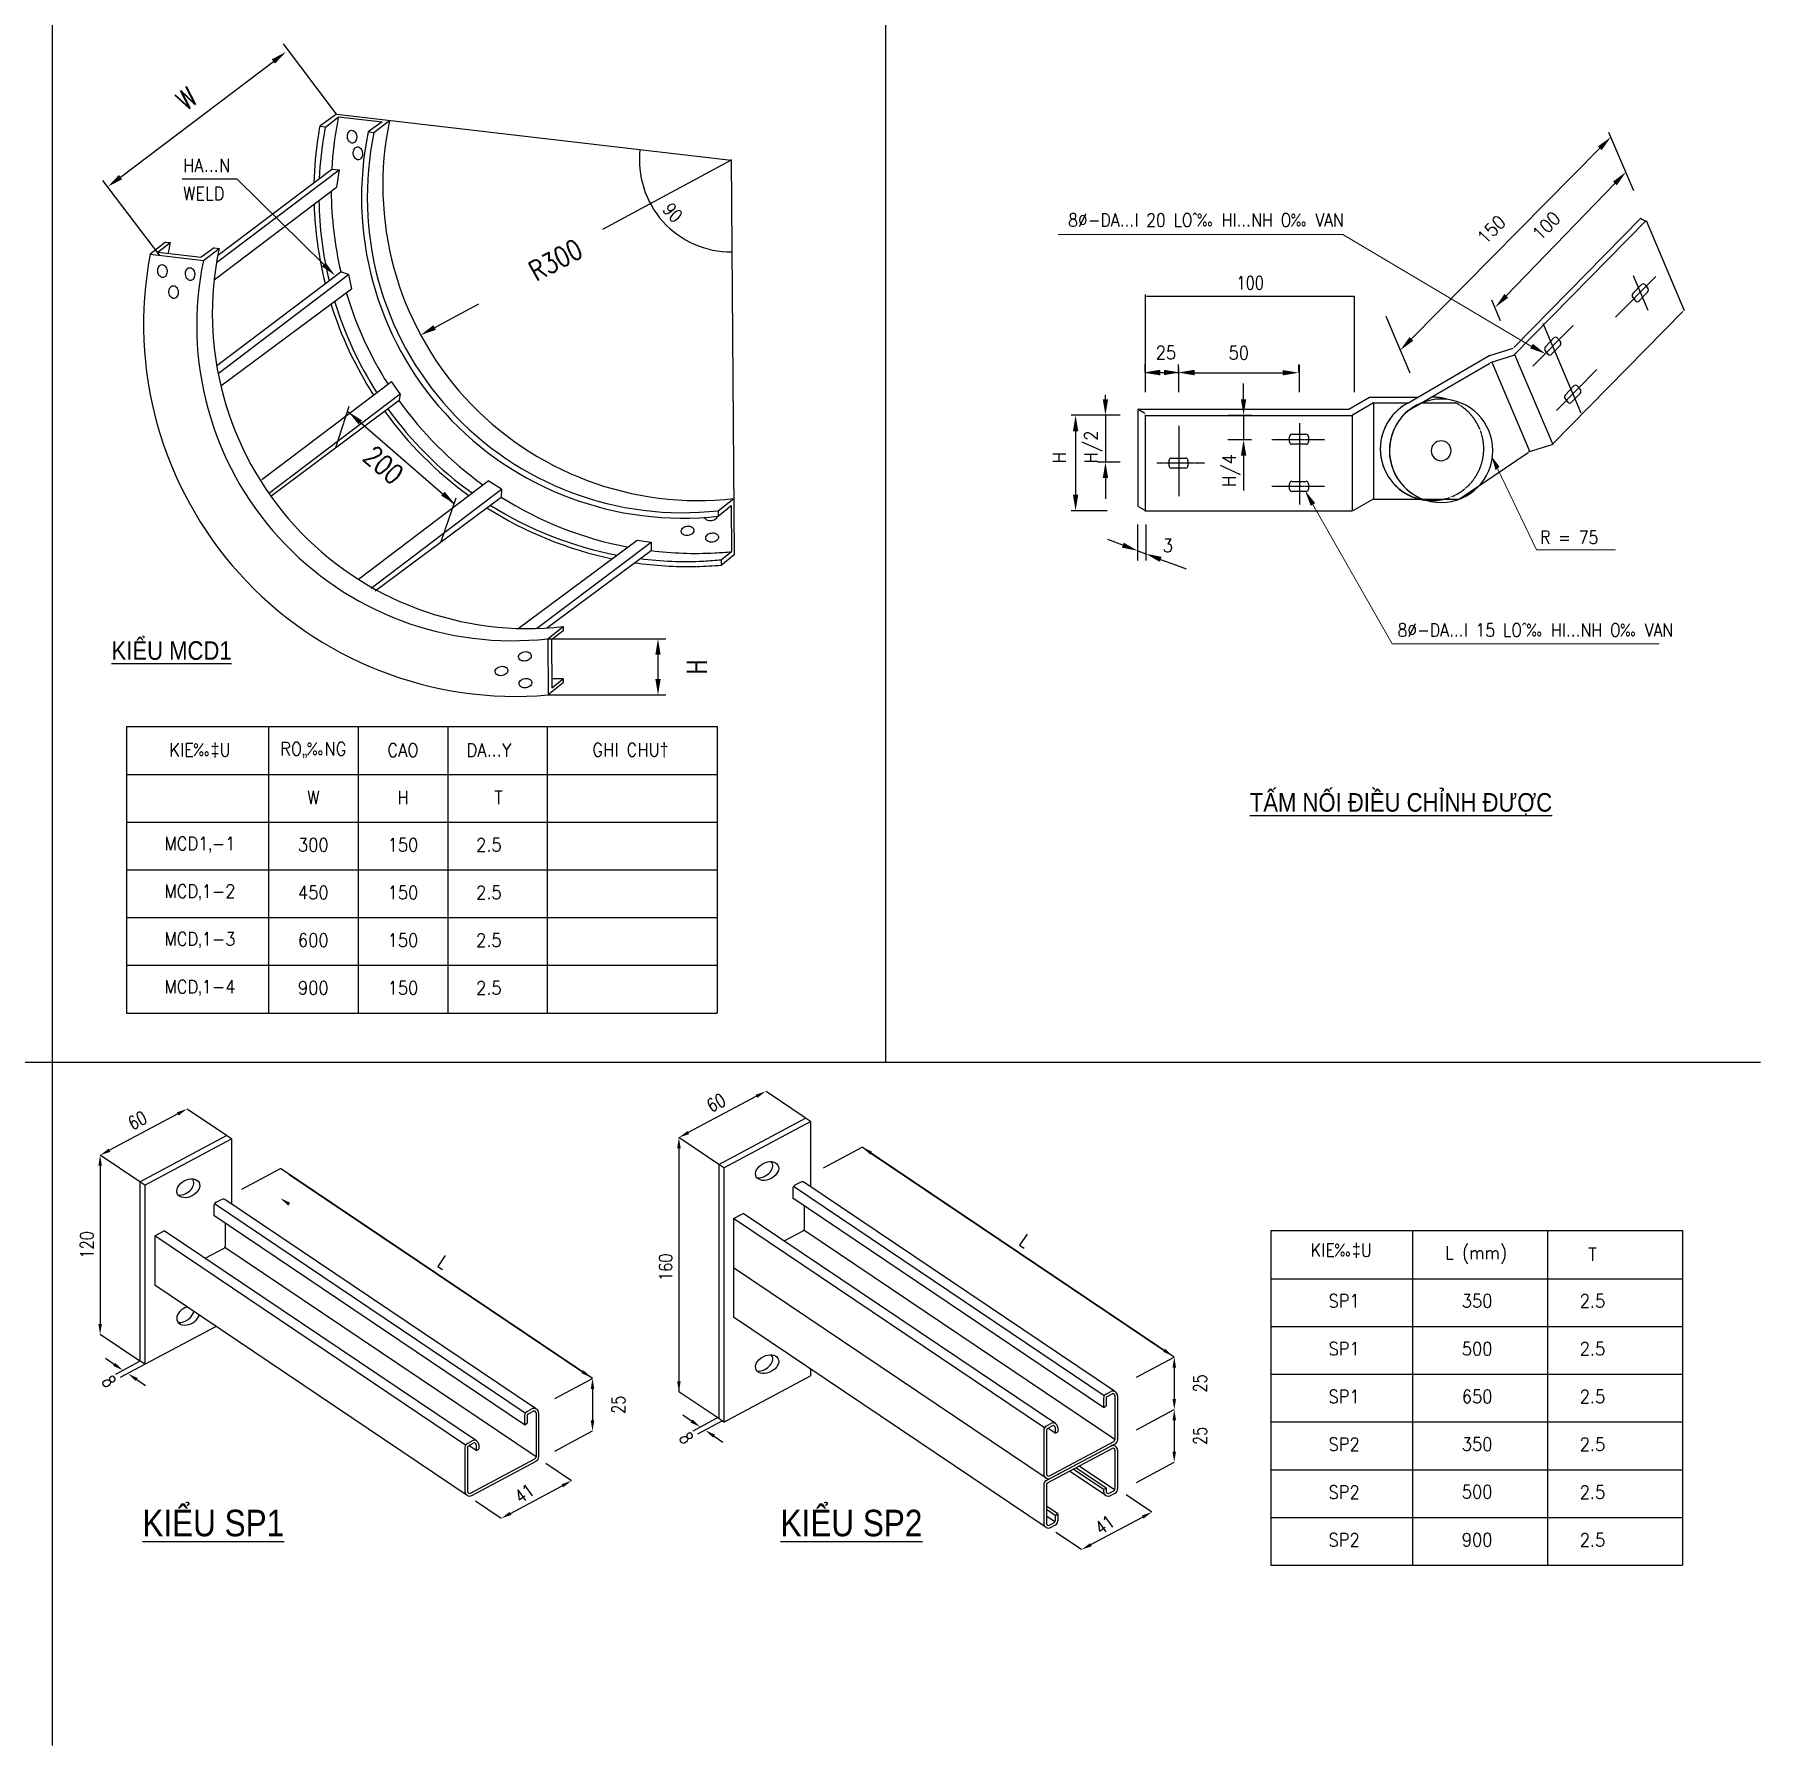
# Model space of a CAD drawing. Extents: x -5343388 to 7033982, y -486386 to 188356.
# Drawn here: x 501951 to 534482, y -113179 to -80915 of the extents above; entities that cross this region are included whole.
import ezdxf
from ezdxf.enums import TextEntityAlignment as Align

# ---------------------------------------------------------------- set-up
doc = ezdxf.new("R2010")
doc.units = 0
doc.header["$MEASUREMENT"] = 0
doc.linetypes.add('CENTER', pattern=[2, 1.25, -0.25, 0.25, -0.25])
doc.linetypes.add('DASHED', pattern=[0.75, 0.5, -0.25])
doc.layers.add('0-----TEXT DIEN', color=3, linetype='Continuous', lineweight=0)
for name, color, linetype in [('BTEXT', 5, 'Continuous'), ('Dim', 9, 'Continuous'), ('E-Text @ 1', 3, 'Continuous'), ('TRAYS', 6, 'Continuous')]:
    doc.layers.add(name, color=color, linetype=linetype)
doc.styles.add('ASADADS1111', font='romans.shx', dxfattribs={"width": 0.9, "height": 2.5, "bigfont": 'vns.shx'})
doc.styles.add('ROMANS', font='romans.shx', dxfattribs={"width": 0.8, "height": 250, "bigfont": 'vns.shx'})
doc.styles.add('TEXT1', font='', dxfattribs={"width": 0.85, "height": 200})
doc.styles.get('TEXT1').set_extended_font_data('.VnArialH')
doc.dimstyles.new('KT-ARROW', dxfattribs={"dimtxt": 2.5, "dimasz": 2, "dimexe": 1, "dimexo": 0.0625, "dimgap": 0.09, "dimtad": 0, "dimdec": 4, "dimzin": 0, "dimdsep": 46, "dimtxsty": 'ROMANS', "dimcen": 0.09, "dimadec": 0, "dimazin": 0, "dimtfac": 1, "dimtdec": 4, "dimtmove": 2, "dimatfit": 3, "dimfxl": 1, "dimtvp": 1, "dimtolj": 1, "dimtzin": 0, "dimarcsym": 0})

# ---------------------------------------------------------------- blocks, each defined once
blk = doc.blocks.new('*D188')
at = {"layer": 'BTEXT', "color": 0, "lineweight": -2, "transparency": 16777216}
for p, q in [((522908, -85848), (522908, -85847)), ((522910, -85848), (526821, -85848)), ((526823, -85848), (526823, -85847))]:
    blk.add_line(p, q, dxfattribs=at)
at = {"layer": 'BTEXT', "color": 0, "transparency": 16777216}
for points in [[(522910, -85848), (522910, -85848), (522908, -85848)], [(526821, -85848), (526821, -85848), (526823, -85848)]]:
    blk.add_solid(points, dxfattribs=at)
at = {"layer": 'DEFPOINTS', "color": 0, "transparency": 16777216}
for p in [(522908, -85848), (526823, -85848), (526823, -85848)]:
    blk.add_point(p, dxfattribs=at)
at = {"layer": 'BTEXT', "color": 0, "transparency": 16777216, "insert": (524865, -85598), "char_height": 250, "attachment_point": 5, "style": 'ROMANS'}
blk.add_mtext('\\A1;100', dxfattribs=at)
blk = doc.blocks.new('*D195')
at = {"layer": 'DEFPOINTS', "color": 0, "transparency": 16777216}
for p in [(507625, -82414), (515084, -83283), (515084, -83283), (513523, -84035), (515138, -90732)]:
    blk.add_point(p, dxfattribs=at)
at = {"layer": 'TRAYS', "color": 0, "lineweight": -2, "transparency": 16777216}
blk.add_arc((515084, -83283), 1733, 173.4206, 270.3475, dxfattribs=at)
at = {"layer": 'TRAYS', "color": 0, "transparency": 16777216}
for points in [[(513362, -83084), (513363, -83085), (513363, -83083)], [(515095, -85016), (515095, -85017), (515097, -85016)]]:
    blk.add_solid(points, dxfattribs=at)
at = {"layer": 'TRAYS', "color": 0, "transparency": 16777216, "insert": (513980, -84273), "char_height": 250, "attachment_point": 5, "rotation": 311.8841, "style": 'ROMANS'}
blk.add_mtext('\\A1;90', dxfattribs=at)

msp = doc.modelspace()

# ---------------------------------------------------------------- linework, layer by layer
at = {"color": 0, "linetype": 'ByBlock'}
for p, q in [((503571.4895, -83603.97053), (506452.85026, -81422.85534)), ((509493.42233, -86439.8303), (510325.13575, -85991.9945)), ((522882.4967, -87278.55317), (522882.4967, -87137.92817)), ((522135.4967, -87794.92817), (522135.4967, -87712.42817)), ((522171.1217, -88094.92817), (521491.9967, -88094.92817)), ((522412.6217, -88094.92817), (521985.4967, -88094.92817)), ((522135.4967, -88094.92817), (522135.4967, -88976.92817)), ((524439.8717, -88094.92817), (524889.4967, -88094.92817)), ((524739.4967, -88094.92817), (524739.4967, -88553.92817)), ((521572.9967, -88394.92817), (521572.9967, -89594.92817)), ((524439.8717, -88553.92817), (524889.4967, -88553.92817)), ((524739.4967, -88672.42817), (524739.4967, -89514.4996)), ((522412.6217, -88976.92817), (521985.4967, -88976.92817)), ((524739.4967, -88853.92817), (524739.4967, -89153.92817)), ((522135.4967, -89276.92817), (522135.4967, -89668.42817)), ((522135.4967, -89668.42817), (522135.4967, -89671.21388)), ((522171.1217, -89894.92817), (521491.9967, -89894.92817)), ((522738.4967, -90153.30317), (522738.4967, -90835.42817)), ((522898.9967, -90153.30317), (522898.9967, -90835.42817)), ((522464.06925, -90544.61035), (522183.22472, -90439.12884)), ((522744.91378, -90650.09186), (522895.1656, -90706.52447)), ((523176.01013, -90812.00599), (523456.85466, -90917.4875)), ((523456.85466, -90917.4875), (523656.72236, -90992.55518))]:
    msp.add_line(p, q, dxfattribs=at)
at = {"color": 7, "linetype": 'ByBlock'}
for p, q in [((531452.44383, -83061.15264), (527903.57155, -86654.26851)), ((515084.40121, -83283.08129), (512657.55195, -84589.81743)), ((531738.15377, -83723.45332), (529690.49649, -85843.39551)), ((523512.4967, -87278.55317), (523512.4967, -87137.92817)), ((525778.9967, -87283.05317), (525778.9967, -87142.42817)), ((522907.9967, -87287.92817), (523512.4967, -87287.92817)), ((523819.9967, -87292.42817), (525478.9967, -87292.42817)), ((524739.4967, -87794.92817), (524739.4967, -87494.92817)), ((513702.00632, -92609.01343), (513702.00632, -93069.50684))]:
    msp.add_line(p, q, dxfattribs=at)
for p in [(523512.4967, -87287.92817), (523512.4967, -87287.92817), (523519.9967, -87292.42817)]:
    msp.add_point(p, dxfattribs=at)
at = {"color": 0, "linetype": 'ByBlock'}
for points in [[(506422.67262, -81382.98918), (506483.0279, -81462.72149), (506692.04717, -81241.78949)], [(509469.71774, -86395.80653), (509517.12691, -86483.85407), (509229.27969, -86582.05781)], [(522085.4967, -87794.92817), (522185.4967, -87794.92817), (522135.4967, -88094.92817)], [(524689.4967, -87794.92817), (524789.4967, -87794.92817), (524739.4967, -88094.92817)], [(521522.9967, -88394.92817), (521622.9967, -88394.92817), (521572.9967, -88094.92817)], [(524689.4967, -88853.92817), (524789.4967, -88853.92817), (524739.4967, -88553.92817)], [(522085.4967, -89276.92817), (522185.4967, -89276.92817), (522135.4967, -88976.92817)], [(521522.9967, -89594.92817), (521622.9967, -89594.92817), (521572.9967, -89894.92817)], [(522481.6495, -90497.80293), (522446.489, -90591.41777), (522744.91378, -90650.09186)], [(523193.59039, -90765.19857), (523158.42988, -90858.81341), (522895.1656, -90706.52447)]]:
    msp.add_solid(points, dxfattribs=at)
at = {"color": 7, "linetype": 'ByBlock'}
for points in [[(531416.87015, -83026.017), (531488.01751, -83096.28829), (531663.25769, -82847.71058)], [(503541.31186, -83564.10438), (503601.66714, -83643.83668), (503332.29259, -83785.03637)], [(531702.19062, -83688.71643), (531774.11692, -83758.19022), (531946.57513, -83507.67442)], [(529654.53334, -85808.65862), (529726.45965, -85878.13241), (529482.07513, -86059.17442)], [(527867.99788, -86619.13287), (527939.14523, -86689.40416), (527692.75769, -86867.71058)], [(523158.4967, -87237.92817), (523158.4967, -87337.92817), (522858.4967, -87287.92817)], [(523170.4967, -87242.42817), (523170.4967, -87342.42817), (522870.4967, -87292.42817)], [(523237.9967, -87237.92817), (523237.9967, -87337.92817), (523537.9967, -87287.92817)], [(523812.4967, -87237.92817), (523812.4967, -87337.92817), (523512.4967, -87287.92817)], [(523819.9967, -87242.42817), (523819.9967, -87342.42817), (523519.9967, -87292.42817)], [(525478.9967, -87242.42817), (525478.9967, -87342.42817), (525778.9967, -87292.42817)], [(513652.00632, -92609.01343), (513752.00632, -92609.01343), (513702.00632, -92309.01343)], [(513652.00632, -93069.50684), (513752.00632, -93069.50684), (513702.00632, -93369.50684)]]:
    msp.add_solid(points, dxfattribs=at)
at = {"layer": '0-----TEXT DIEN'}
for p, q in [((521244.30839, -84684.43981), (526610.73491, -84684.43981)), ((530231.79636, -86833.42529), (526610.73491, -84684.43981)), ((529526.81784, -89098.31004), (530257.88047, -90632.84382)), ((526047.00378, -89776.42817), (527541.84839, -92404.42817)), ((530257.88047, -90632.84382), (530602.88047, -90632.84382)), ((530602.88047, -90632.84382), (531746.31787, -90632.84382)), ((527541.84839, -92404.42817), (527754.84839, -92404.42817)), ((527754.84839, -92404.42817), (532570.89238, -92404.42817))]:
    msp.add_line(p, q, dxfattribs=at)
for points in [[(530191.58941, -86747.57996), (530143.44788, -86835.22923), (530430.46644, -86935.82917)], [(529489.81509, -89131.93736), (529563.82058, -89064.68272), (529413.4967, -88868.92817)], [(526004.10464, -89802.45859), (526090.93239, -89752.85071), (525898.69489, -89517.17139)]]:
    msp.add_solid(points, dxfattribs=at)
at = {"layer": 'BTEXT', "color": 7}
for p, q in [((502286.91513, -113179.02136), (502286.91513, -56179.02136)), ((517994.56968, -100294.63623), (517994.56968, -56179.02136)), ((504736.38917, -83635.97541), (505764.03752, -83635.97541)), ((505366.13473, -83635.97541), (505655.27623, -83635.97541)), ((507402.78793, -85250.25023), (505764.03752, -83635.97541)), ((522882.4967, -85819.42817), (522882.4967, -87661.42817)), ((526822.9967, -85847.92817), (526822.9967, -87661.42817)), ((525786.4967, -87139.42817), (525786.4967, -87661.42817)), ((523512.4967, -87200.92817), (523512.4967, -87661.42817)), ((507875.08011, -87927.61222), (507623.34604, -88706.67413)), ((509852.92, -89765.72988), (507846.9291, -88014.73344)), ((509889.08755, -89658.18506), (509612.4106, -90480.88871)), ((462481.90304, -100294.63623), (534481.90304, -100294.63623))]:
    msp.add_line(p, q, dxfattribs=at)
at = {"layer": 'BTEXT', "color": 8, "linetype": 'CENTER'}
for p, q in [((525268.9967, -88549.42817), (526264.9967, -88549.42817)), ((523105.9967, -88988.92817), (524011.9967, -88988.92817)), ((525268.9967, -89429.92817), (526264.9967, -89429.92817))]:
    msp.add_line(p, q, dxfattribs=at)
at = {"layer": 'BTEXT', "color": 7}
for points in [[(507367.6996, -85285.87057), (507437.87627, -85214.62989), (507616.50999, -85460.78023)], [(508124.11414, -88190.31492), (508058.35403, -88265.65156), (507865.22419, -88030.70292)], [(509681.59919, -89535.11711), (509615.83908, -89610.45374), (509874.72903, -89770.06575)]]:
    msp.add_solid(points, dxfattribs=at)
at = {"layer": 'Dim'}
for p, q in [((503687.81858, -93961.29272), (514819.31858, -93961.29272)), ((503687.81858, -93961.29272), (503687.81858, -99367.29272)), ((506360.81858, -93961.29272), (506360.81858, -99367.29272)), ((508051.31858, -93961.29272), (508051.31858, -99367.29272)), ((509741.81858, -93961.29272), (509741.81858, -99367.29272)), ((511612.31858, -93961.29272), (511612.31858, -99367.29272)), ((514819.31858, -93961.29272), (514819.31858, -99367.29272)), ((503687.81858, -94867.29272), (514819.31858, -94867.29272)), ((503687.81858, -95767.29272), (514819.31858, -95767.29272)), ((503687.81858, -95767.29272), (514819.31858, -95767.29272)), ((503687.81858, -96667.29272), (514819.31858, -96667.29272)), ((503687.81858, -96667.29272), (514819.31858, -96667.29272)), ((503687.81858, -97567.29272), (514819.31858, -97567.29272)), ((503687.81858, -97567.29272), (514819.31858, -97567.29272)), ((503687.81858, -98467.29272), (514819.31858, -98467.29272)), ((503687.81858, -98467.29272), (514819.31858, -98467.29272)), ((503687.81858, -99367.29272), (514819.31858, -99367.29272)), ((525252.46451, -103470.36134), (533013.38833, -103470.36134)), ((525252.46451, -103470.36134), (525252.46451, -109779.36134)), ((527925.46451, -103470.36134), (527925.46451, -109779.36134)), ((530465.91025, -103470.36134), (530465.91025, -109779.36134)), ((533013.38833, -103470.36134), (533013.38833, -109779.36134)), ((525252.46451, -104376.36134), (533013.38833, -104376.36134)), ((525252.46451, -105276.36134), (533013.38833, -105276.36134)), ((525252.46451, -105276.36134), (533013.38833, -105276.36134)), ((525252.46451, -106176.36134), (533013.38833, -106176.36134)), ((525252.46451, -106176.36134), (533013.38833, -106176.36134)), ((525252.46451, -107076.36134), (533013.38833, -107076.36134)), ((525252.46451, -107979.36134), (533013.38833, -107979.36134)), ((525252.46451, -107979.36134), (533013.38833, -107979.36134)), ((525252.46451, -108879.36134), (533013.38833, -108879.36134)), ((525252.46451, -109779.36134), (533013.38833, -109779.36134))]:
    msp.add_line(p, q, dxfattribs=at)
at = {"layer": 'TRAYS', "color": 7}
for p, q in [((507642.55668, -82416.03651), (506641.33389, -81093.37182)), ((507642.55668, -82416.03651), (515084.40121, -83283.08129)), ((531620.49906, -82757.42225), (532087.48611, -83859.08273)), ((515084.34081, -83274.71525), (515138.12306, -90723.81847)), ((504313.11832, -85080.75554), (503241.75967, -83665.43791)), ((529412.57032, -85918.00581), (529577.9016, -86308.03576)), ((527422.49629, -86225.09528), (527875.4016, -87293.53576)), ((511633.05063, -92309.01343), (513852.00632, -92309.01343)), ((511640.70736, -93369.50684), (513852.00632, -93369.50684)), ((516477.12888, -101342.41936), (515738.57874, -100845.22452)), ((515559.07061, -100937.20776), (514273.00316, -101621.80432)), ((504650.4411, -101269.29056), (503364.37365, -101953.88712)), ((505568.49937, -101674.50216), (504829.94922, -101177.30733)), ((514847.15828, -102220.48901), (514097.01294, -101715.48825)), ((503938.52877, -102552.57182), (503188.38343, -102047.57105)), ((514096.45818, -101915.78235), (514096.45818, -106510.4746)), ((516821.59666, -102284.48479), (517550.77332, -101894.84543)), ((523432.9837, -105854.77237), (517550.77332, -101894.84543)), ((517716.68111, -102006.5352), (523244.04715, -105727.57955)), ((503187.82867, -102247.86515), (503187.82867, -105228.56778)), ((505856.60542, -102687.02209), (506585.78207, -102297.38272)), ((512467.99246, -106257.30967), (506585.78207, -102297.38272)), ((506751.68986, -102409.07249), (512279.0559, -106130.11684)), ((503938.52877, -105933.27444), (503188.38343, -105428.27367)), ((503452.83381, -105992.46462), (503286.92602, -105880.77485)), ((503481.98349, -106177.2318), (503938.52877, -105933.27444)), ((503570.00827, -106236.49042), (504029.48504, -105990.9666)), ((522720.58766, -106235.44493), (523432.9837, -105854.77237)), ((503878.54248, -106279.05335), (504044.45027, -106390.74312)), ((511755.59642, -106637.98222), (512467.99246, -106257.30967)), ((523432.9837, -106054.77237), (523432.9837, -106645.98838)), ((512467.99246, -106457.30967), (512467.99246, -107048.52567)), ((514847.15828, -107015.84884), (514096.45818, -106510.4746)), ((514334.47699, -107060.41166), (514168.5692, -106948.72189)), ((514363.62668, -107245.17884), (514820.17195, -107001.22149)), ((522720.58766, -107226.66093), (523432.9837, -106845.98838)), ((511755.59642, -107629.19823), (512467.99246, -107248.52567)), ((514451.65146, -107304.43747), (514911.12823, -107058.91365)), ((514760.18566, -107347.0004), (514926.09345, -107458.69017)), ((523432.9837, -107045.98838), (523432.9837, -107637.20438)), ((512073.91982, -108187.17447), (511589.4002, -107860.99397)), ((522720.58766, -108217.87693), (523432.9837, -107837.20438)), ((510924.44404, -108801.40287), (511897.52414, -108281.43242)), ((510748.04835, -108895.66083), (510263.52873, -108569.48033)), ((523011.41183, -108777.37739), (522526.89221, -108451.1969)), ((521861.93605, -109391.6058), (522835.01615, -108871.63535)), ((521685.54036, -109485.86375), (521201.02074, -109159.68326))]:
    msp.add_line(p, q, dxfattribs=at)
at = {"layer": 'TRAYS'}
for p, q in [((507642.55668, -82416.03651), (507326.58649, -82644.71799)), ((507433.00216, -82659.73264), (507680.36565, -82466.27481)), ((507680.36565, -82466.27481), (508501.42136, -82561.93551)), ((508501.42136, -82561.93551), (508242.13667, -82749.59122)), ((508348.55234, -82764.60586), (508642.01036, -82535.09847)), ((507326.58649, -82644.71799), (507435.91364, -82657.45563)), ((508242.13667, -82749.59122), (508351.46382, -82762.32886)), ((505379.38792, -85213.51241), (507690.31931, -83464.19742)), ((505402.12551, -85083.2399), (507556.09284, -83452.74263)), ((507556.16978, -83452.33158), (507690.31931, -83464.19742)), ((507690.31931, -83464.19742), (507639.91996, -83796.68958)), ((505338.83197, -85538.55337), (507639.91996, -83796.68958)), ((529833.4967, -86816.92817), (532224.24618, -84379.46902)), ((529833.4967, -86963.92817), (532326.34902, -84422.5798)), ((532220.18153, -84377.17817), (532329.30073, -84438.67817)), ((532326.34902, -84422.5798), (533044.9967, -86117.92817)), ((504418.4694, -84829.07407), (504131.22163, -85059.08887)), ((504275.87523, -85020.70831), (504507.62512, -84839.46155)), ((504418.4694, -84829.07407), (504507.62512, -84839.46155)), ((504131.22163, -85059.08887), (505135.20444, -85178.67852)), ((504275.87523, -85020.70831), (505094.5238, -85116.08855)), ((505339.50673, -84938.78365), (505094.5238, -85116.08855)), ((505135.20444, -85178.67852), (505428.66245, -84949.17113)), ((505339.50673, -84938.78365), (505428.66245, -84949.17113)), ((505384.37565, -87158.07861), (507722.81098, -85387.24269)), ((505411.37372, -87306.84816), (507866.37094, -85441.8782)), ((507866.37094, -85441.8782), (507722.81098, -85387.24269)), ((507866.37094, -85441.8782), (507923.81303, -85709.65459)), ((505461.80022, -87542.35709), (507923.81303, -85709.65459)), ((532075.59626, -85876.07589), (532127.06848, -85937.237)), ((532078.11402, -85795.99997), (532236.50126, -85630.17172)), ((532194.03985, -85939.34272), (532354.3149, -85771.53797)), ((532302.46133, -85631.11668), (532355.48426, -85689.91438)), ((530553.4967, -88648.42817), (533017.9967, -86135.92817)), ((529380.4967, -86965.42817), (529821.4967, -86830.42817)), ((530428.11402, -86802.49997), (530586.50126, -86636.67172)), ((530544.03985, -86945.84272), (530704.3149, -86778.03797)), ((530652.46133, -86637.61668), (530705.48426, -86696.41438)), ((527825.24242, -87870.67817), (529381.49007, -86964.67817)), ((527825.24242, -88017.67817), (529381.49007, -87111.67817)), ((529392.4967, -87098.92817), (529833.4967, -86963.92817)), ((529417.9967, -87091.42817), (530136.4967, -88786.42817)), ((529846.9967, -86951.92817), (530565.4967, -88646.92817)), ((530425.59626, -86882.57589), (530477.06848, -86943.737)), ((506237.9615, -89308.74558), (508681.65434, -87458.20091)), ((508842.93556, -87688.991), (508681.65434, -87458.20091)), ((506362.48955, -89570.37008), (508842.93556, -87688.991)), ((506402.71988, -89617.60691), (508826.48937, -87808.7885)), ((508842.93556, -87688.991), (508826.48937, -87808.7885)), ((526720.1052, -87979.42817), (527109.81663, -87754.42817)), ((527109.81663, -87754.42817), (528030.4967, -87754.42817)), ((530802.09626, -87787.07589), (530853.56848, -87848.237)), ((530804.61402, -87706.99997), (530963.00126, -87541.17172)), ((530920.53985, -87850.34272), (531080.8149, -87682.53797)), ((531028.96133, -87542.11668), (531081.98426, -87600.91438)), ((522747.30245, -87982.42817), (522747.30245, -89807.92817)), ((522879.80434, -88058.92817), (522747.30245, -87982.42817)), ((522747.4967, -87979.42817), (526720.1052, -87979.42817)), ((522877.9967, -88096.42817), (526791.4967, -88096.42817)), ((522891.4967, -89887.42817), (522891.4967, -88087.42817)), ((526791.20808, -88086.67817), (527188.71374, -87857.17817)), ((526791.4967, -89887.42817), (526791.4967, -88087.42817)), ((527182.9967, -87862.42817), (527839.41355, -87862.42817)), ((527187.4967, -87857.92817), (527187.4967, -89669.92817)), ((528091.9173, -87862.42817), (528740.42292, -87862.42817)), ((525649.9967, -88453.42817), (525915.4967, -88453.42817)), ((525604.9967, -88597.42817), (525604.9967, -88498.42817)), ((525915.4967, -88642.42817), (525649.9967, -88642.42817)), ((525960.4967, -88498.42817), (525960.4967, -88597.42817)), ((528800.24242, -89676.67817), (530101.49007, -88796.17817)), ((530112.4967, -88783.42817), (530553.4967, -88648.42817)), ((523333.9967, -89047.42817), (523333.9967, -88948.42817)), ((523378.9967, -88903.42817), (523644.4967, -88903.42817)), ((523644.4967, -89092.42817), (523378.9967, -89092.42817)), ((523689.4967, -88948.42817), (523689.4967, -89047.42817)), ((508057.10685, -91182.95389), (510499.58562, -89334.06095)), ((510750.96374, -89489.58545), (510499.58562, -89334.06095)), ((525604.9967, -89485.42817), (525604.9967, -89386.42817)), ((525649.9967, -89341.42817), (525915.4967, -89341.42817)), ((525960.4967, -89386.42817), (525960.4967, -89485.42817)), ((508294.43696, -91354.88054), (510750.96374, -89489.58545)), ((508370.98052, -91406.63273), (510744.80841, -89636.45091)), ((510750.23584, -89488.91143), (510744.80841, -89636.45091)), ((514837.02354, -89894.94077), (515130.48156, -89665.43338)), ((525915.4967, -89530.42817), (525649.9967, -89530.42817)), ((526791.20808, -89898.67817), (527188.71374, -89669.17817)), ((527182.9967, -89674.42817), (528803.56758, -89674.42817)), ((514837.02354, -89894.94077), (514837.75301, -89995.97621)), ((514837.75301, -89995.97621), (515081.73948, -89797.9373)), ((515081.73948, -89797.9373), (515089.04227, -90666.31059)), ((522747.30245, -89807.92817), (522879.80434, -89884.42817)), ((522877.9967, -89896.42817), (526777.9967, -89896.42817)), ((511066.76434, -92114.46421), (513309.5554, -90452.16566)), ((511412.51851, -92114.96932), (513570.99686, -90488.65739)), ((511601.9554, -92106.7123), (513572.91981, -90645.88461)), ((513309.5554, -90452.16566), (513570.99686, -90488.65739)), ((513570.99686, -90488.65739), (513572.91981, -90645.88461)), ((514893.38762, -90819.32801), (515089.04227, -90666.31059)), ((514894.11709, -90920.36345), (515138.10356, -90722.32454)), ((514893.38762, -90819.32801), (514894.11709, -90920.36345)), ((511623.67563, -92309.01343), (511917.13365, -92079.50604)), ((511623.67563, -92309.01343), (511631.30053, -93365.09915)), ((511917.13365, -92159.22878), (511694.01476, -92332.44001)), ((511694.01476, -92332.44001), (511701.94122, -93231.77651)), ((511917.13365, -92079.50604), (511917.13365, -92159.22878)), ((511917.13365, -93143.20173), (511631.30053, -93365.09915)), ((511917.13365, -93063.479), (511700.4579, -93063.479)), ((511701.94122, -93231.77651), (511917.13365, -93063.479)), ((511917.13365, -93063.479), (511917.13365, -93143.20173)), ((514847.15828, -102220.48901), (516480.06569, -101347.93639)), ((514941.05137, -102283.69821), (516573.95878, -101411.14558)), ((516573.95878, -101411.14558), (516480.06569, -101347.93639)), ((516573.95878, -101411.14558), (516573.95878, -102640.59628)), ((503935.59195, -102547.05479), (505568.49937, -101674.50216)), ((504029.48504, -102610.26398), (505662.39246, -101737.71136)), ((505662.39246, -101737.71136), (505568.49937, -101674.50216)), ((505662.39246, -101737.71136), (505662.39246, -102967.16206)), ((514941.05137, -102283.69821), (514847.15828, -102220.48901)), ((514847.15828, -102220.48901), (514847.15828, -107015.84884)), ((514941.05137, -102283.69821), (514941.05137, -107079.05803)), ((504029.48504, -102610.26398), (503935.59195, -102547.05479)), ((503935.59195, -102547.05479), (503935.59195, -105927.75741)), ((504029.48504, -102610.26398), (504029.48504, -105990.9666)), ((516241.64339, -102685.60466), (516241.64339, -102858.36822)), ((516241.64339, -102685.60466), (516241.64339, -102858.36822)), ((522113.27649, -106585.04001), (516254.09487, -102640.61612)), ((516287.90554, -102608.43155), (516376.84571, -102560.9059)), ((522307.34972, -106500.33739), (516448.16809, -102555.9135)), ((505330.07707, -103012.17043), (505330.07707, -103184.93399)), ((505330.07707, -103012.17043), (505330.07707, -103184.93399)), ((511201.71016, -106911.60578), (505342.52854, -102967.18189)), ((505376.33921, -102934.99732), (505465.27938, -102887.47168)), ((511395.78339, -106826.90317), (505536.60177, -102882.47928)), ((522100.82502, -106802.79211), (516241.64339, -102858.36822)), ((516455.58357, -103002.39357), (516455.58357, -103442.28849)), ((511189.25869, -107129.35788), (505330.07707, -103184.93399)), ((505544.01724, -103328.95935), (505544.01724, -103768.85426)), ((515127.52742, -103242.60333), (515308.28041, -103146.01702)), ((520986.70905, -107187.02722), (515127.52742, -103242.60333)), ((515127.52742, -103242.60333), (515127.52742, -104171.66847)), ((521195.68628, -107109.44159), (515308.28041, -103146.01702)), ((504215.9611, -103569.1691), (504396.71408, -103472.5828)), ((510075.14272, -107513.59299), (504215.9611, -103569.1691)), ((504215.9611, -103569.1691), (504215.9611, -104498.23424)), ((510284.11996, -107436.00736), (504396.71408, -103472.5828)), ((516077.65486, -103663.9629), (516435.86235, -103472.55285)), ((522314.76519, -107409.07673), (516449.29669, -103460.42049)), ((505166.08853, -103990.52867), (505524.29602, -103799.11863)), ((511403.19886, -107735.6425), (505537.73037, -103786.98627)), ((521016.76903, -108136.32886), (515127.52742, -104171.66847)), ((515127.52742, -104171.66847), (515127.52742, -105100.7336)), ((510105.2027, -108462.89463), (504215.9611, -104498.23424)), ((504029.48504, -105990.9666), (505369.60059, -105274.86885)), ((521016.76903, -109065.39399), (515127.52742, -105100.7336)), ((504029.48504, -105990.9666), (503935.59195, -105927.75741)), ((514941.05137, -107079.05803), (516573.95878, -106206.50541)), ((516573.95878, -106074.47683), (516573.95878, -106206.50541)), ((522100.82502, -106630.02855), (522100.82502, -106802.79211)), ((522147.08716, -106552.85544), (522236.02733, -106505.32979)), ((522150.82502, -106630.02855), (522150.82502, -106776.07435)), ((522170.65165, -106596.95436), (522259.59182, -106549.42871)), ((522314.76519, -106582.5029), (522314.76519, -107411.76747)), ((522314.76519, -106582.5029), (522314.76519, -106674.15286)), ((522364.76519, -106582.5029), (522364.76519, -107411.76747)), ((511189.25869, -106956.59432), (511189.25869, -107129.35788)), ((511235.52083, -106879.42121), (511324.461, -106831.89557)), ((511239.25869, -106956.59432), (511239.25869, -107102.64012)), ((511259.08532, -106923.52013), (511348.02549, -106875.99449)), ((511403.19886, -106909.06868), (511403.19886, -107738.33325)), ((511403.19886, -106909.06868), (511403.19886, -107000.71863)), ((511453.19886, -106909.06868), (511453.19886, -107738.33325)), ((514941.05137, -107079.05803), (514847.15828, -107015.84884)), ((522100.82502, -106802.79211), (522150.82502, -106776.07435)), ((511189.25869, -107129.35788), (511239.25869, -107102.64012)), ((520974.25757, -107232.01576), (520974.25757, -108061.28033)), ((521020.51972, -107154.84265), (521109.45989, -107107.317)), ((521024.25757, -107232.01576), (521024.25757, -108061.28033)), ((521044.08421, -107198.94157), (521133.02438, -107151.41592)), ((521188.19774, -107290.45927), (521048.63893, -107196.50773)), ((521188.19774, -107184.49011), (521188.19774, -107290.45927)), ((521188.19774, -107290.45927), (521238.19774, -107263.74151)), ((521238.19774, -107184.49011), (521238.19774, -107263.74151)), ((510062.69124, -107558.58154), (510062.69124, -108387.84611)), ((510108.95339, -107481.40842), (510197.89356, -107433.88278)), ((510112.69124, -107558.58154), (510112.69124, -108387.84611)), ((510132.51788, -107525.50734), (510221.45805, -107477.9817)), ((510276.63142, -107617.02504), (510137.0726, -107523.0735)), ((510276.63142, -107511.05589), (510276.63142, -107617.02504)), ((510276.63142, -107617.02504), (510326.63142, -107590.30728)), ((510326.63142, -107511.05589), (510326.63142, -107590.30728)), ((521020.51972, -108182.52477), (522318.50305, -107488.94058)), ((521044.08421, -108226.62369), (522259.59182, -107577.11083)), ((521079.43094, -108094.35452), (522294.93856, -107444.84166)), ((521102.99543, -108138.45344), (522318.50305, -107488.94058)), ((522314.76519, -107610.18503), (522314.76519, -108341.45865)), ((522364.76519, -107609.77155), (522364.76519, -108341.45865)), ((510167.86461, -108420.9203), (511383.37223, -107771.40744)), ((510191.4291, -108465.01922), (511406.93672, -107815.50636)), ((522100.82502, -108351.44149), (521529.84446, -107967.05516)), ((522150.82502, -108324.72373), (521579.84446, -107940.3374)), ((522309.42884, -108360.73945), (521638.43952, -107909.02682)), ((520974.25757, -108259.69788), (520974.25757, -108990.9715)), ((521024.25757, -108259.69788), (521024.25757, -108990.9715)), ((522143.33648, -108463.40678), (521460.8239, -108003.93666)), ((522100.82502, -108351.44149), (522150.82502, -108324.72373)), ((522150.82502, -108325.34977), (522150.82502, -108389.61033)), ((522314.76519, -108238.37351), (522314.76519, -108342.08468)), ((522364.76519, -108211.65575), (522364.76519, -108342.08468)), ((522100.82502, -108352.06753), (522100.82502, -108389.61033)), ((522205.99838, -108422.68452), (522294.93856, -108375.15887)), ((522229.56287, -108466.78344), (522318.50305, -108419.25779)), ((521238.19774, -108812.39089), (521024.25757, -108668.36553)), ((521188.19774, -108839.10865), (521024.25757, -108728.74349)), ((521182.8614, -108962.10062), (521024.25757, -108855.32791)), ((521079.43094, -109024.04569), (521168.37111, -108976.52005)), ((521188.19774, -108839.73469), (521238.19774, -108813.01693)), ((521188.19774, -108839.73469), (521188.19774, -108943.44586)), ((521238.19774, -108813.01693), (521238.19774, -108943.44586)), ((521102.99543, -109068.14461), (521191.9356, -109020.61897))]:
    msp.add_line(p, q, dxfattribs=at)
at = {"layer": 'TRAYS', "color": 8}
for p, q in [((531749.25801, -86247.10761), (532506.933, -85476.17642)), ((532080.4967, -85459.42817), (532356.54048, -86110.63793)), ((530190.75801, -87171.10761), (530948.433, -86400.17642)), ((530377.9967, -86356.42817), (531096.4967, -88051.42817)), ((530637.75801, -88003.60761), (531395.433, -87232.67642))]:
    msp.add_line(p, q, dxfattribs=at)
at = {"layer": 'TRAYS', "color": 8, "linetype": 'CENTER'}
for p, q in [((523519.9967, -88294.42817), (523519.9967, -89621.92817)), ((525792.4967, -88243.42817), (525792.4967, -89774.92817))]:
    msp.add_line(p, q, dxfattribs=at)
at = {"layer": 'TRAYS'}
for points in [[(507925.1067, -82721.76783, -0.1304377128), (507957.86688, -82727.2293, -0.1064977117), (507990.38993, -82751.28264, -0.0841194308), (508012.5866, -82787.16673, -0.0731038111), (508024.11566, -82834.24444, -0.0731038111), (508021.60956, -82882.64846, -0.0841194308), (508006.52782, -82922.05533, -0.1064977117), (507979.08632, -82951.77528, -0.1304377128), (507947.92913, -82963.27689, -0.1304377128), (507915.16894, -82957.81542, -0.1064977117), (507882.6459, -82933.76209, -0.0841194308), (507860.44922, -82897.87799, -0.0731038111), (507848.92016, -82850.80029, -0.0731038111), (507851.42627, -82802.39626, -0.0841194308), (507866.508, -82762.98939, -0.1064977117), (507893.94951, -82733.26945, -0.1304377128)], [(508034.55814, -83035.36205, -0.1304377128), (508067.31832, -83040.82352, -0.1064977117), (508099.84137, -83064.87686, -0.0841194308), (508122.03804, -83100.76095, -0.0731038111), (508133.5671, -83147.83866, -0.0731038111), (508131.061, -83196.24268, -0.0841194308), (508115.97926, -83235.64955, -0.1064977117), (508088.53776, -83265.3695, -0.1304377128), (508057.38057, -83276.87111, -0.1304377128), (508024.62038, -83271.40964, -0.1064977117), (507992.09734, -83247.3563, -0.0841194308), (507969.90066, -83211.47221, -0.0731038111), (507958.3716, -83164.3945, -0.0731038111), (507960.87771, -83115.99048, -0.0841194308), (507975.95944, -83076.58361, -0.1064977117), (508003.40095, -83046.86366, -0.1304377128)], [(504350.58062, -85254.88071, -0.1304377128), (504383.3408, -85260.34218, -0.1064977117), (504415.86385, -85284.39552, -0.0841194308), (504438.06052, -85320.27961, -0.0731038111), (504449.58958, -85367.35732, -0.0731038111), (504447.08348, -85415.76134, -0.0841194308), (504432.00174, -85455.16822, -0.1064977117), (504404.56024, -85484.88816, -0.1304377128), (504373.40305, -85496.38978, -0.1304377128), (504340.64286, -85490.92831, -0.1064977117), (504308.11982, -85466.87497, -0.0841194308), (504285.92314, -85430.99088, -0.0731038111), (504274.39408, -85383.91317, -0.0731038111), (504276.90019, -85335.50915, -0.0841194308), (504291.98192, -85296.10227, -0.1064977117), (504319.42343, -85266.38233, -0.1304377128)], [(504872.58895, -85312.04351, -0.1304377128), (504905.34914, -85317.50498, -0.1064977117), (504937.87218, -85341.55832, -0.0841194308), (504960.06886, -85377.44241, -0.0731038111), (504971.59792, -85424.52012, -0.0731038111), (504969.09181, -85472.92414, -0.0841194308), (504954.01008, -85512.33101, -0.1064977117), (504926.56857, -85542.05096, -0.1304377128), (504895.41138, -85553.55257, -0.1304377128), (504862.65119, -85548.0911, -0.1064977117), (504830.12815, -85524.03776, -0.0841194308), (504807.93147, -85488.15367, -0.0731038111), (504796.40241, -85441.07596, -0.0731038111), (504798.90852, -85392.67194, -0.0841194308), (504813.99025, -85353.26507, -0.1064977117), (504841.43176, -85323.54512, -0.1304377128)], [(504560.97025, -85651.426, -0.1304377128), (504593.73044, -85656.88747, -0.1064977117), (504626.25348, -85680.94081, -0.0841194308), (504648.45016, -85716.8249, -0.0731038111), (504659.97922, -85763.90261, -0.0731038111), (504657.47312, -85812.30663, -0.0841194308), (504642.39138, -85851.7135, -0.1064977117), (504614.94987, -85881.43345, -0.1304377128), (504583.79268, -85892.93506, -0.1304377128), (504551.0325, -85887.4736, -0.1064977117), (504518.50945, -85863.42026, -0.0841194308), (504496.31278, -85827.53617, -0.0731038111), (504484.78372, -85780.45846, -0.0731038111), (504487.28982, -85732.05444, -0.0841194308), (504502.37156, -85692.64756, -0.1064977117), (504529.81306, -85662.92762, -0.1304377128)], [(514379.01621, -90255.28084, -0.1304377128), (514375.43495, -90288.2995, -0.1064977117), (514353.27864, -90322.1434, -0.0841194308), (514318.72104, -90346.35357, -0.0731038111), (514272.37874, -90360.55293, -0.0731038111), (514223.9106, -90360.81581, -0.0841194308), (514183.70659, -90348.00966, -0.1064977117), (514152.46768, -90322.31059, -0.1304377128), (514139.20511, -90291.86126, -0.1304377128), (514142.78637, -90258.8426, -0.1064977117), (514164.94268, -90224.9987, -0.0841194308), (514199.50028, -90200.78853, -0.0731038111), (514245.84258, -90186.58917, -0.0731038111), (514294.31072, -90186.32629, -0.0841194308), (514334.51473, -90199.13244, -0.1064977117), (514365.75364, -90224.83151, -0.1304377128)], [(514841.61347, -90383.77025, -0.1304377128), (514838.03222, -90416.78892, -0.1064977117), (514815.8759, -90450.63281, -0.0841194308), (514781.3183, -90474.84298, -0.0731038111), (514734.97601, -90489.04235, -0.0731038111), (514686.50787, -90489.30522, -0.0841194308), (514646.30385, -90476.49907, -0.1064977117), (514615.06494, -90450.80001, -0.1304377128), (514601.80237, -90420.35067, -0.1304377128), (514605.38363, -90387.33201, -0.1064977117), (514627.53994, -90353.48811, -0.0841194308), (514662.09755, -90329.27794, -0.0731038111), (514708.43984, -90315.07858, -0.0731038111), (514756.90798, -90314.8157, -0.0841194308), (514797.112, -90327.62185, -0.1064977117), (514828.35091, -90353.32092, -0.1304377128)], [(511313.09724, -92622.74552, -0.1304377128), (511309.51598, -92655.76419, -0.1064977117), (511287.35967, -92689.60808, -0.0841194308), (511252.80206, -92713.81825, -0.0731038111), (511206.45977, -92728.01762, -0.0731038111), (511157.99163, -92728.28049, -0.0841194308), (511117.78761, -92715.47435, -0.1064977117), (511086.54871, -92689.77528, -0.1304377128), (511073.28614, -92659.32595, -0.1304377128), (511076.86739, -92626.30728, -0.1064977117), (511099.02371, -92592.46339, -0.0841194308), (511133.58131, -92568.25321, -0.0731038111), (511179.9236, -92554.05385, -0.0731038111), (511228.39175, -92553.79098, -0.0841194308), (511268.59576, -92566.59712, -0.1064977117), (511299.83467, -92592.29619, -0.1304377128)], [(510872.21029, -92898.86089, -0.1304377128), (510868.62903, -92931.87956, -0.1064977117), (510846.47272, -92965.72345, -0.0841194308), (510811.91511, -92989.93362, -0.0731038111), (510765.57282, -93004.13299, -0.0731038111), (510717.10468, -93004.39586, -0.0841194308), (510676.90066, -92991.58972, -0.1064977117), (510645.66176, -92965.89065, -0.1304377128), (510632.39919, -92935.44131, -0.1304377128), (510635.98044, -92902.42265, -0.1064977117), (510658.13676, -92868.57876, -0.0841194308), (510692.69436, -92844.36858, -0.0731038111), (510739.03665, -92830.16922, -0.0731038111), (510787.5048, -92829.90635, -0.0841194308), (510827.70881, -92842.71249, -0.1064977117), (510858.94772, -92868.41156, -0.1304377128)], [(511324.77667, -93127.58272, -0.1304377128), (511321.19541, -93160.60138, -0.1064977117), (511299.0391, -93194.44527, -0.0841194308), (511264.48149, -93218.65545, -0.0731038111), (511218.1392, -93232.85481, -0.0731038111), (511169.67106, -93233.11769, -0.0841194308), (511129.46704, -93220.31154, -0.1064977117), (511098.22814, -93194.61247, -0.1304377128), (511084.96557, -93164.16314, -0.1304377128), (511088.54682, -93131.14447, -0.1064977117), (511110.70314, -93097.30058, -0.0841194308), (511145.26074, -93073.09041, -0.0731038111), (511191.60303, -93058.89104, -0.0731038111), (511240.07118, -93058.62817, -0.0841194308), (511280.27519, -93071.43432, -0.1064977117), (511311.5141, -93097.13338, -0.1304377128)]]:
    msp.add_lwpolyline(points, format="xyb", close=True, dxfattribs=at)
msp.add_lwpolyline([(514820.01112, -89997.95378, -0.0569540184), (514816.3219, -90012.18413, -0.1064977117), (514794.16559, -90046.02803, -0.0841194308), (514759.60799, -90070.2382, -0.0731038111), (514713.26569, -90084.43756, -0.0731038111), (514664.79755, -90084.70044, -0.0841194308), (514624.59354, -90071.89429, -0.1064977117), (514593.35463, -90046.19522, -0.1156276003), (514580.77036, -90019.46184, -0.1156276003)], format="xyb", dxfattribs=at)
for centre, radius, start, end in [((514416.44105, -83826.00749), 6873.2917, 169.399043927, 176.905387573), ((514416.44105, -83826.00749), 6873.2917, 168.600872445, 169.399043927), ((514461.67287, -83756.67568), 5946.48826, 168.145425222, 276.457789266), ((514274.88818, -83888.78143), 7058.79523, 171.445906724, 178.535437962), ((514274.88818, -83888.78143), 7058.79523, 169.84899731, 171.442609609), ((514223.52509, -83938.83297), 6913.02595, 170.085360911, 177.468926711), ((513252.66467, -83881.30985), 5946.48826, 168.145425222, 169.004130114), ((514159.18961, -83988.76278), 6045.41658, 168.171845336, 276.444704471), ((514168.21486, -83986.18307), 5946.48826, 168.145425222, 276.457789266), ((514416.44105, -83826.00749), 6873.2917, 180.365362342, 193.12905564), ((514274.88818, -83888.78143), 7058.79523, 181.834699737, 194.110615363), ((514223.52509, -83938.83297), 6913.02595, 180.883524189, 193.515750005), ((510327.28763, -86061.03876), 5946.48826, 168.145425222, 170.143952081), ((511021.10893, -86380.6152), 7015.48138, 169.142158299, 274.990030478), ((510954.86695, -86400.25573), 5946.48826, 168.145425222, 276.457789266), ((511248.32496, -86170.74834), 5946.48826, 168.145425222, 276.457789266), ((514416.44105, -83826.00749), 6873.2917, 196.529873225, 212.407948953), ((532121.50272, -85837.44174), 60, 136.31475429, 220.083433996), ((532269.04279, -85661.25305), 45, 42.043689342, 136.31475429), ((532310.9262, -85730.0962), 60, 316.31475429, 42.043689342), ((514274.88818, -83888.78143), 7058.79523, 197.375043368, 212.824872836), ((514223.52509, -83938.83297), 6913.02595, 196.868195461, 212.659986032), ((532161.49833, -85908.26139), 45, 220.083433996, 316.31475429), ((530471.50272, -86843.94174), 60, 136.31475429, 220.083433996), ((530619.04279, -86667.75305), 45, 42.043689342, 136.31475429), ((530660.9262, -86736.5962), 60, 316.31475429, 42.043689342), ((530511.49833, -86914.76139), 45, 220.083433996, 316.31475429), ((514416.44105, -83826.00749), 6873.2917, 215.471234973, 234.282728413), ((528462.4967, -88763.92817), 975, 0, 180), ((530848.00272, -87748.44174), 60, 136.31475429, 220.083433996), ((530995.54279, -87572.25305), 45, 42.043689342, 136.31475429), ((531037.4262, -87641.0962), 60, 316.31475429, 42.043689342), ((514274.88818, -83888.78143), 7058.79523, 215.791021716, 234.118496404), ((514223.52509, -83938.83297), 6913.02595, 215.693518367, 234.410757198), ((528292.57593, -88729.70163), 977.02528, 117.798053193, 260.992526691), ((528479.62848, -88760.32625), 988.66076, 130.645722019, 249.884202108), ((530887.99833, -87819.26139), 45, 220.083433996, 316.31475429), ((525649.9967, -88498.42817), 45, 90, 180), ((525915.4967, -88498.42817), 45, 0, 90), ((525649.9967, -88597.42817), 45, 180, 270), ((525915.4967, -88597.42817), 45, 270, 0), ((528462.4967, -88763.92817), 975, 180, 0), ((528462.4967, -88763.92817), 187.5, 0, 180), ((528462.4967, -88763.92817), 187.5, 180, 0), ((523378.9967, -88948.42817), 45, 90, 180), ((523378.9967, -89047.42817), 45, 180, 270), ((523644.4967, -88948.42817), 45, 0, 90), ((523644.4967, -89047.42817), 45, 270, 0), ((525649.9967, -89386.42817), 45, 90, 180), ((525915.4967, -89386.42817), 45, 0, 90), ((514416.44105, -83826.00749), 6873.2917, 237.711113233, 259.280131854), ((525649.9967, -89485.42817), 45, 180, 270), ((525915.4967, -89485.42817), 45, 270, 0), ((514274.88818, -83888.78143), 7058.79523, 237.431604684, 258.2712739), ((514223.52509, -83938.83297), 6913.02595, 237.805593952, 259.249279904), ((514416.44105, -83826.00749), 6873.2917, 262.936475756, 272.979569122), ((514416.44105, -83826.00749), 6873.2917, 272.979569122, 275.615792997), ((514274.88818, -83888.78143), 7058.79523, 261.766662635, 271.119911432), ((514223.52509, -83938.83297), 6913.02595, 262.881935069, 272.765800634), ((514274.88818, -83888.78143), 7058.79523, 271.246570386, 275.032709645), ((514223.52509, -83938.83297), 6913.02595, 272.846692748, 275.560605745), ((516329.14339, -102685.60466), 87.5, 118.118051953, 180), ((516418.08357, -102638.07901), 87.5, 69.890025653, 118.118051953), ((505417.57707, -103012.17043), 87.5, 118.118051953, 180), ((505506.51724, -102964.64479), 87.5, 69.890025653, 118.118051953), ((516418.18898, -103439.47866), 37.5, 298.118051953, 0), ((505506.62265, -103766.04443), 37.5, 298.118051953, 0), ((522188.32502, -106630.02855), 87.5, 118.118051953, 180), ((522188.32502, -106630.02855), 37.5, 118.118051953, 180), ((522277.26519, -106582.5029), 87.5, 0, 118.118051953), ((522277.26519, -106582.5029), 37.5, 0, 118.118051953), ((511276.75869, -106956.59432), 87.5, 118.118051953, 180), ((511276.75869, -106956.59432), 37.5, 118.118051953, 180), ((511365.69886, -106909.06868), 87.5, 0, 118.118051953), ((511365.69886, -106909.06868), 37.5, 0, 118.118051953), ((521061.75757, -107232.01576), 87.5, 118.118051953, 180), ((521061.75757, -107232.01576), 37.5, 118.118051953, 180), ((521150.69774, -107184.49011), 87.5, 0, 118.118051953), ((521150.69774, -107184.49011), 37.5, 0, 118.118051953), ((510150.19124, -107558.58154), 87.5, 118.118051953, 180), ((510150.19124, -107558.58154), 37.5, 118.118051953, 180), ((510239.13142, -107511.05589), 87.5, 0, 118.118051953), ((510239.13142, -107511.05589), 37.5, 0, 118.118051953), ((522277.26519, -107610.18503), 87.5, 0, 118.118051953), ((522277.26519, -107610.18503), 37.5, 0, 118.118051953), ((522277.26519, -107411.76747), 37.5, 298.118051953, 0), ((522277.26519, -107411.76747), 87.5, 298.118051953, 0), ((511365.69886, -107738.33325), 37.5, 298.118051953, 0), ((511365.69886, -107738.33325), 87.5, 298.118051953, 0), ((521061.75757, -108061.28033), 87.5, 180, 298.118051953), ((521061.75757, -108259.69788), 87.5, 118.118051953, 180), ((521061.75757, -108061.28033), 37.5, 180, 298.118051953), ((521061.75757, -108259.69788), 37.5, 118.118051953, 180), ((510150.19124, -108387.84611), 87.5, 180, 298.118051953), ((510150.19124, -108387.84611), 37.5, 180, 298.118051953), ((522188.32502, -108389.61033), 87.5, 180, 298.118051953), ((522188.32502, -108389.61033), 37.5, 180, 298.118051953), ((522277.26519, -108342.08468), 37.5, 298.118051953, 0), ((522277.26519, -108342.08468), 87.5, 298.118051953, 0), ((521150.69774, -108943.44586), 37.5, 298.118051953, 0), ((521150.69774, -108943.44586), 87.5, 298.118051953, 0), ((521061.75757, -108990.9715), 87.5, 180, 298.118051953), ((521061.75757, -108990.9715), 37.5, 180, 298.118051953)]:
    msp.add_arc(centre, radius, start, end, dxfattribs=at)
at = {"layer": 'TRAYS', "linetype": 'DASHED'}
for start, end in [(72.682875757, 91.42992002), (118.002817088, 63.553819565)]:
    msp.add_arc((528291.4967, -88727.92817), 975, start, end, dxfattribs=at)
at = {"layer": 'TRAYS'}
for centre in [(515759.43443, -102345.20018), (504847.86811, -102671.76595), (515759.43443, -105987.54364)]:
    msp.add_ellipse(centre, major_axis=(204.11343, 109.06908), ratio=0.6891316433, dxfattribs=at)
for centre, start_param, end_param in [((515647.45641, -102299.42584), 4.0034460693, 6.4590933285), ((504735.89008, -102625.99162), 4.0034460693, 6.4590933285), ((504847.86811, -105072.85382), 1.3162811629, 5.6675424642), ((504735.89008, -105027.07948), 4.0034460693, 5.8124641315), ((515647.45641, -105941.7693), 4.0034460693, 6.4590933285)]:
    msp.add_ellipse(centre, major_axis=(204.11343, 109.06908), ratio=0.6891316433, start_param=start_param, end_param=end_param, dxfattribs=at)
at = {"layer": 'TRAYS', "color": 7}
for points in [[(515543.40761, -100907.78359), (515574.73362, -100966.63192), (515735.61559, -100843.22973)], [(504634.77809, -101239.8664), (504666.1041, -101298.71472), (504826.98608, -101175.31253)], [(514063.12485, -101915.78235), (514129.79151, -101915.78235), (514096.45818, -101715.78235)], [(514257.34016, -101592.38015), (514288.66617, -101651.22848), (514096.45818, -101715.78235)], [(503154.49533, -102247.86515), (503221.162, -102247.86515), (503187.82867, -102047.86515)], [(503348.71064, -101924.46296), (503380.03665, -101983.31129), (503187.82867, -102047.86515)], [(517735.29607, -101978.8839), (517698.06615, -102034.1865), (517550.77332, -101894.84543)], [(506770.30483, -102944.12991), (506733.0749, -102999.43251), (506585.78207, -102860.09144)], [(503154.49533, -105228.56778), (503221.162, -105228.56778), (503187.82867, -105428.56778)], [(523262.66211, -105699.92825), (523225.43219, -105755.23085), (523409.95494, -105839.26932)], [(503471.44877, -105964.81332), (503434.21885, -106020.11591), (503618.7416, -106104.15439)], [(523399.65037, -106054.77237), (523466.31704, -106054.77237), (523432.9837, -105854.77237)], [(503897.15744, -106251.40205), (503859.92752, -106306.70465), (503712.63469, -106167.36358)], [(512297.67087, -106102.46554), (512260.44094, -106157.76814), (512444.9637, -106241.80661)], [(512434.65913, -106457.30967), (512501.32579, -106457.30967), (512467.99246, -106257.30967)], [(514063.12485, -106311.14217), (514129.79151, -106311.14217), (514096.45818, -106511.14217)], [(523399.65037, -106645.98838), (523466.31704, -106645.98838), (523432.9837, -106845.98838)], [(523399.65037, -107045.98838), (523466.31704, -107045.98838), (523432.9837, -106845.98838)], [(512434.65913, -107048.52567), (512501.32579, -107048.52567), (512467.99246, -107248.52567)], [(514353.09195, -107032.76036), (514315.86203, -107088.06296), (514500.38478, -107172.10143)], [(514778.80062, -107319.3491), (514741.5707, -107374.6517), (514594.27787, -107235.31063)], [(523399.65037, -107637.20438), (523466.31704, -107637.20438), (523432.9837, -107837.20438)], [(511881.81448, -108252.03314), (511913.2338, -108310.83171), (512073.91982, -108187.17447)], [(510908.73438, -108772.00359), (510940.1537, -108830.80215), (510748.04835, -108895.66083)], [(522819.30649, -108842.23607), (522850.72581, -108901.03463), (523011.41183, -108777.37739)], [(521846.22639, -109362.20652), (521877.64571, -109421.00508), (521685.54036, -109485.86375)]]:
    msp.add_solid(points, dxfattribs=at)

# ---------------------------------------------------------------- texts
at = {"color": 7, "linetype": 'ByBlock', "style": 'ROMANS', "width": 0.9}
msp.add_text('150', height=250, rotation=45.354934585, dxfattribs=at).set_placement((529411.20511, -84594.19325), align=Align.MIDDLE_CENTER)
at = {"color": 0, "linetype": 'ByBlock', "style": 'ROMANS', "width": 0.9}
for s, rotation, p in [('100', 45.993666876, (530444.6015, -84522.89771)), ('H/2', 90, (521863.9967, -88691.07103)), ('H', 90, (521266.9967, -88892.17817)), ('H/4', 90, (524467.9967, -89134.71388))]:
    msp.add_text(s, height=250, rotation=rotation, dxfattribs=at).set_placement(p, align=Align.MIDDLE_CENTER)
at = {"color": 7, "linetype": 'ByBlock', "style": 'ROMANS', "width": 0.9}
for s, p in [('25', (523275.35384, -86912.92817)), ('50', (524649.4967, -86917.42817))]:
    msp.add_text(s, height=250, dxfattribs=at).set_placement(p, align=Align.MIDDLE_CENTER)
at = {"color": 0, "linetype": 'ByBlock', "style": 'ROMANS', "width": 0.9}
msp.add_text('3', height=250, dxfattribs=at).set_placement((523310.9967, -90550.42817), align=Align.MIDDLE_CENTER)
at = {"color": 0, "linetype": 'ByBlock', "char_height": 375, "attachment_point": 5, "style": 'ROMANS'}
for s, insert, rotation in [('W', (504814.30335, -82121.6268), 37.124774529), ('R300', (511771.7121, -85166.56158), 28.300227649)]:
    msp.add_mtext(s, dxfattribs=dict(at, insert=insert, rotation=rotation))
at = {"color": 7, "linetype": 'ByBlock', "insert": (514434.75632, -92839.26014), "char_height": 375, "attachment_point": 5, "rotation": 90, "style": 'ROMANS'}
msp.add_mtext('H', dxfattribs=at)
at = {"layer": '0-----TEXT DIEN', "style": 'ASADADS1111', "width": 0.86}
for s, p in [('8%%C-DA…I 20 LOˆ‰ HI…NH O‰ VAN', (521433.30839, -84413.15524)), ('R = 75', (530328.08378, -90396.13133)), ('8%%C-DA…I 15 LOˆ‰ HI…NH O‰ VAN', (527641.49849, -92144.66735))]:
    msp.add_text(s, height=250, dxfattribs=at).set_placement(p, align=Align.MIDDLE_LEFT)
at = {"layer": '0-----TEXT DIEN', "style": 'ROMANS', "width": 0.9}
for s, p in [('KIE‰‡U', (505069.31858, -94408.29272)), ('RO„‰NG', (507205.31858, -94408.29272)), ('CAO', (508895.81858, -94408.29272)), ('DA…Y', (510514.31858, -94408.29272)), ('GHI CHU†', (513182.81858, -94408.29272)), ('W', (507205.31858, -95300.79272)), ('H', (508895.81858, -95300.79272)), ('T', (510695.81858, -95300.79272)), ('MCD1‚-1', (505069.31858, -96193.29272)), ('300', (507205.31858, -96193.29272)), ('150', (508895.81858, -96193.29272)), ('2.5', (510514.31858, -96193.29272)), ('MCD‚1-2', (505069.31858, -97093.29272)), ('450', (507205.31858, -97093.29272)), ('150', (508895.81858, -97093.29272)), ('2.5', (510514.31858, -97093.29272)), ('MCD‚1-3', (505069.31858, -97993.29272)), ('600', (507205.31858, -97993.29272)), ('150', (508895.81858, -97993.29272)), ('2.5', (510514.31858, -97993.29272)), ('MCD‚1-4', (505069.31858, -98893.29272)), ('900', (507205.31858, -98893.29272)), ('150', (508895.81858, -98893.29272)), ('2.5', (510514.31858, -98893.29272)), ('KIE‰‡U', (526579.37335, -103841.8891)), ('L (mm)', (529120.94573, -103903.86134)), ('T', (531315.43908, -103917.36134)), ('SP1', (526633.96451, -104796.36134)), ('350', (529141.59865, -104796.36134)), ('2.5', (531315.43908, -104796.36134)), ('SP1', (526633.96451, -105696.36134)), ('500', (529141.59865, -105696.36134)), ('2.5', (531315.43908, -105696.36134)), ('SP1', (526633.96451, -106599.36134)), ('650', (529141.59865, -106599.36134)), ('2.5', (531315.43908, -106599.36134)), ('SP2', (526633.96451, -107499.36134)), ('350', (529141.59865, -107496.36134)), ('2.5', (531315.43908, -107499.36134)), ('SP2', (526633.96451, -108402.36134)), ('500', (529141.59865, -108396.36134)), ('2.5', (531315.43908, -108402.36134)), ('SP2', (526633.96451, -109302.36134)), ('900', (529141.59865, -109299.36134)), ('2.5', (531315.43908, -109302.36134))]:
    msp.add_text(s, height=250, dxfattribs=at).set_placement(p, align=Align.MIDDLE)
at = {"layer": 'BTEXT', "color": 7, "style": 'ROMANS', "width": 0.9}
for s, p in [('HA…N', (504749.88917, -83384.12783)), ('WELD', (504749.88917, -83914.58379))]:
    msp.add_text(s, height=250, dxfattribs=at).set_placement(p, align=Align.MIDDLE_LEFT)
at = {"layer": 'BTEXT', "color": 7, "insert": (508528.36118, -89032.24287), "char_height": 375, "attachment_point": 5, "rotation": 318.882827523, "style": 'ROMANS'}
msp.add_mtext('\\A1;200', dxfattribs=at)
at = {"layer": 'E-Text @ 1', "style": 'TEXT1', "width": 0.85}
for s, height, p in [('%%UkiÓu mcd1', 350, (504534.69871, -92480.79419)), ('%%UtÊm nèi ®iÒu chØnh ®\xadîc', 350, (527706.46585, -95380.34701)), ('%%UkiÓu sp1', 500, (505319.68894, -108911.95919)), ('%%UkiÓu sp2', 500, (517349.1083, -108911.95919))]:
    msp.add_text(s, height=height, dxfattribs=at).set_placement(p, align=Align.MIDDLE)
at = {"layer": 'TRAYS', "color": 7, "char_height": 250, "attachment_point": 5, "style": 'ROMANS'}
for s, insert, rotation in [('60', (514798.56435, -101058.82481), 28.027166252), ('60', (503889.93483, -101390.90762), 28.027166252), ('120', (502937.82867, -103738.21646), 90), ('L', (520619.97634, -103659.67263), 326.051406532), ('L', (509654.9851, -104062.20993), 326.051406532), ('160', (513846.45818, -104160.26816), 90), ('\\A1;8', (503355.66458, -106313.35189), 304.819029926), ('25', (523921.4837, -106350.38037), 90), ('25', (512956.49246, -106752.91767), 90), ('\\A1;8', (514237.30776, -107381.29894), 304.819029926), ('25', (523921.4837, -107341.59638), 90), ('41', (511181.70138, -108425.74771), 36), ('41', (522119.19339, -109015.95064), 36)]:
    msp.add_mtext(s, dxfattribs=dict(at, insert=insert, rotation=rotation))

# ---------------------------------------------------------------- dimensions: what is measured, and where the dimension line sits
at = {"layer": 'BTEXT', "color": 7}
dim = msp.add_linear_dim(base=(526822.9967, -85847.92817), p1=(522907.9967, -85847.92817), p2=(526822.9967, -85847.92817), text='100', dimstyle='KT-ARROW', dxfattribs=at)
dim.commit()
dim.dimension.update_dxf_attribs({"geometry": '*D188', "text_midpoint": (524865.4967, -85597.92817)})
at = {"layer": 'TRAYS', "color": 7}
dim = msp.add_angular_dim_2l(base=(513522.7757, -84034.89376), line1=((507625.4562, -82414.04414), (515084.40121, -83283.08129)), line2=((515084.40121, -83283.08129), (515138.18346, -90732.18451)), text='90', dimstyle='KT-ARROW', override={"dimadec": 4}, dxfattribs=at)
dim.commit()
dim.dimension.update_dxf_attribs({"geometry": '*D195', "text_midpoint": (513980.18137, -84273.28692)})

doc.saveas('drawing.dxf')
